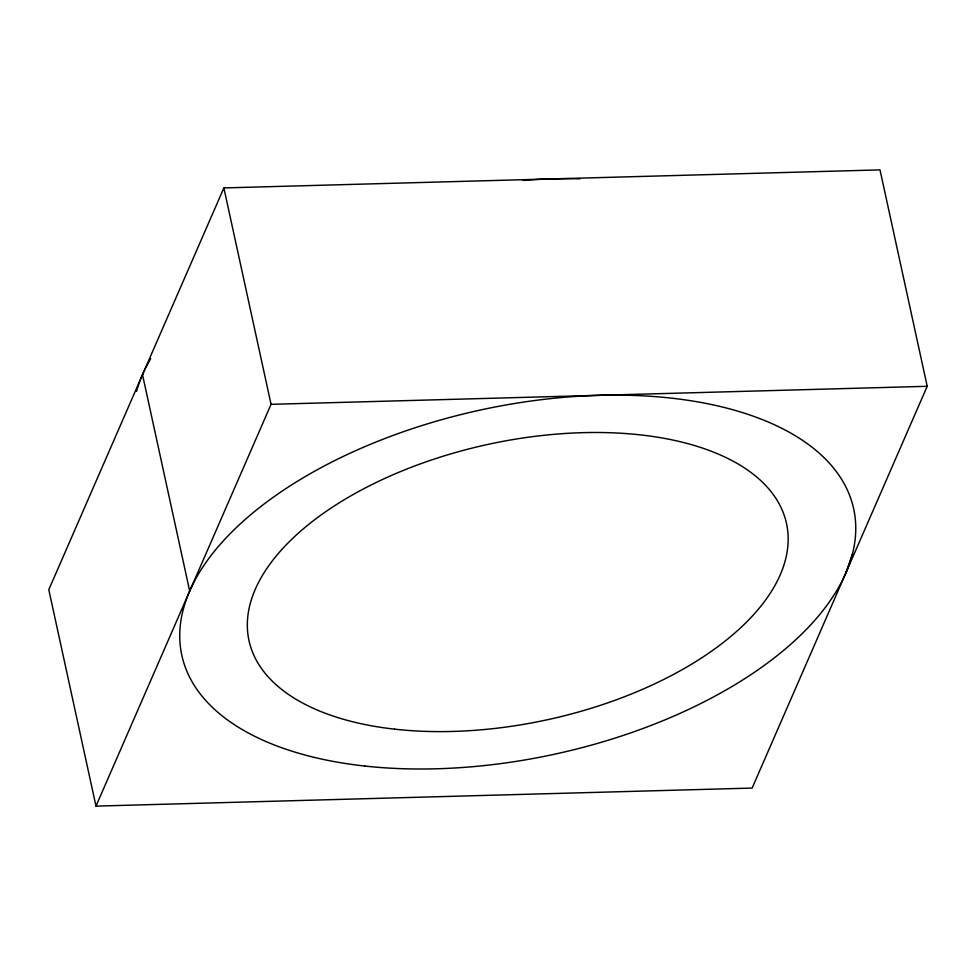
<?xml version="1.0" encoding="UTF-8"?>
<svg xmlns="http://www.w3.org/2000/svg" width="976" height="976" viewBox="0 0 976 976"><rect width="100%" height="100%" fill="white"/><g stroke="black" fill="none" stroke-linecap="round" stroke-linejoin="round"><path stroke-width="1.46" d="M852.341 554.356L845.826 573.034M223.87 187.929L48.8 589.699L95.99 806.115L752.13 788.071L927.2 386.301L880.01 169.885L223.87 187.929L271.06 404.332L95.99 806.115M271.06 404.332L927.2 386.301M142.508 374.662L189.686 591.066M136.518 391.4A343.82 176.046 -12.3 0 1 150.707 358.595M523.124 180.401A343.82 176.046 -12.3 0 1 580.012 178.828M394.694 729.17A275.049 140.837 -12.3 0 0 787.815 531.822A275.049 140.837 -12.3 0 0 370.77 485.157A275.049 140.837 -12.3 0 0 394.694 729.17M365.061 766.075A343.82 176.046 -12.3 0 0 855.257 518.61A343.82 176.046 -12.3 0 0 332.962 461.477A343.82 176.046 -12.3 0 0 365.061 766.075"/></g></svg>
